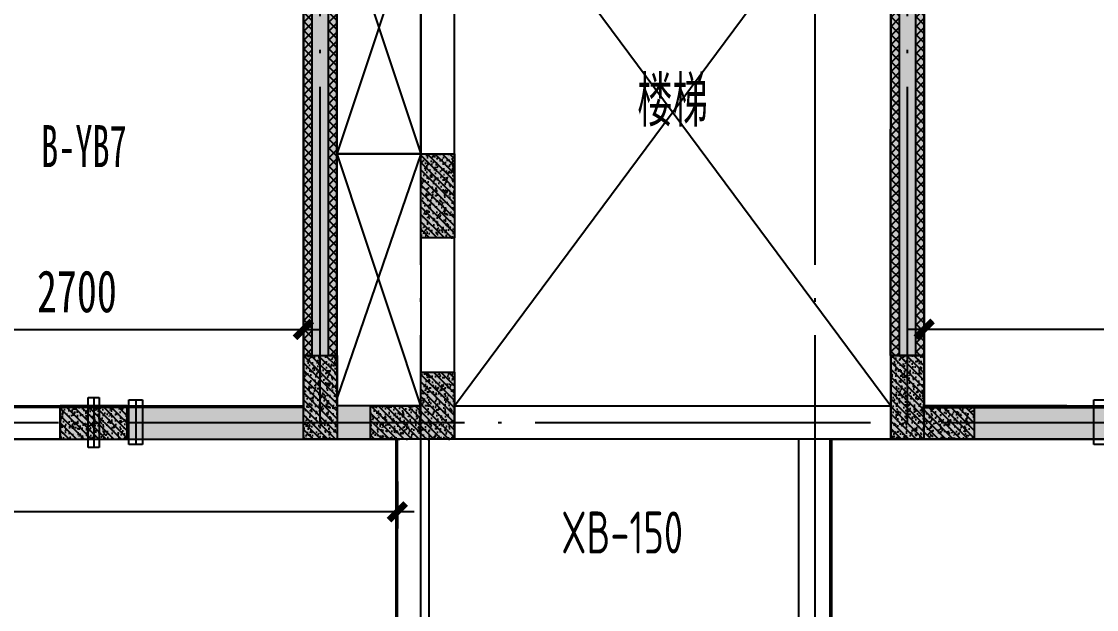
# Model space of a CAD drawing. Extents: x -3200779283 to -8106663, y 659664 to 1123462.
# Drawn here: x -8142881 to -8136474, y 934211 to 937714 of the extents above; entities that cross this region are included whole.
import ezdxf
from ezdxf.enums import TextEntityAlignment as Align
from ezdxf.xclip import XClip

# ---------------------------------------------------------------- set-up
doc = ezdxf.new("R2010")
doc.units = 0
doc.header["$LTSCALE"] = 1000
doc.header["$MEASUREMENT"] = 0
doc.header["$XCLIPFRAME"] = 0
for name, pattern in [('120-墙体$0$CENTER2', [1.125, 0.75, -0.125, 0.125, -0.125]), ('120-墙体$0$CONTINOUS', [0]), ('125-核心筒-标准层$0$CONTINOUS', [0]), ('3#-轴线$0$DOTE', [2.4200000000000004, 2, -0.2, 0.02, -0.2]), ('3#4#5#$0$DASH', [0.35, 0.25, -0.1]), ('DASH', [0.35, 0.25, -0.1])]:
    doc.linetypes.add(name, pattern=pattern)
doc.layers.get('Defpoints').update_dxf_attribs({"color": 30, "linetype": 'DASH'})
for name, color, linetype in [('120-墙体$0$DUCT-排烟中心线', 5, '120-墙体$0$CENTER2'), ('120-墙体$0$DUCT-排烟管', 2, 'Continuous'), ('120-墙体$0$DUCT-送风中心线', 5, '120-墙体$0$CENTER2'), ('120-墙体$0$DUCT-送风管', 4, 'Continuous'), ('120-墙体$0$S-WALL', 40, 'Continuous'), ('120-墙体$0$S-WALL-BEAM', 120, 'Continuous'), ('120-墙体$0$S-WALL-COLU', 252, '120-墙体$0$CONTINOUS'), ('120-墙体$0$S-WALL-COLU-HATC', 16, 'Continuous'), ('120-墙体$0$S-WALL-HATC', 253, 'Continuous'), ('125-墙体$0$DUCT-送风管', 4, 'Continuous'), ('125-墙体$0$S-WALL', 40, 'Continuous'), ('125-墙体$0$S-WALL-HATC', 253, 'Continuous'), ('125-核心筒-标准层$0$S-SLAB-HOLE', 5, 'Continuous'), ('125-核心筒-标准层$0$S-WALL', 40, 'Continuous'), ('125-核心筒-标准层$0$S-WALL-BEAM', 120, 'Continuous'), ('125-核心筒-标准层$0$S-WALL-COLU', 252, '125-核心筒-标准层$0$CONTINOUS'), ('125-核心筒-标准层$0$S-WALL-COLU-HATC', 16, 'Continuous'), ('125-核心筒-标准层$0$S-WALL-HATC', 253, 'Continuous'), ('3#-轴线$0$A-ANNO-DOTE', 10, '3#-轴线$0$DOTE'), ('3#4#5#$0$PC-SLAB', 6, '3#4#5#$0$DASH'), ('3#4#5#$0$S-ANNO-TEXT', 7, 'Continuous'), ('3#4#5#$0$S-DIMS-SLAB', 120, 'Continuous'), ('3#4#5#$0$S-PC-FQ-WYQ', 4, 'Continuous'), ('3#4#5#$0$S-PC-SLAB', 6, 'Continuous'), ('3#4#5#模板$0$S-SLAB-TEXT', 120, 'Continuous'), ('4#-标准层$0$S-SLAB-TEXT', 120, 'Continuous')]:
    doc.layers.add(name, color=color, linetype=linetype)
doc.styles.add('3#4#5#$0$外部参照 1$0$宋体', font='', dxfattribs={"width": 0.8})
doc.styles.add('3#4#5#$0$楷体', font='', dxfattribs={"width": 0.7})
doc.styles.add('3#4#5#模板$0$TSSD_Rein', font='tssdeng.shx', dxfattribs={"width": 0.7, "bigfont": 'hztxt.shx'})
doc.styles.add('4#-标准层$0$TSSD_Rein', font='tssdeng.shx', dxfattribs={"width": 0.7, "bigfont": 'hztxt.shx'})
doc.styles.get('3#4#5#$0$外部参照 1$0$宋体').set_extended_font_data('SimSun')
doc.styles.get('3#4#5#$0$楷体').set_extended_font_data('KaiTi_GB2312')
doc.dimstyles.new('3#4#5#$0$TSSD_100_100', dxfattribs={"dimtxt": 250, "dimasz": 100, "dimexe": 100, "dimexo": 250, "dimgap": 100, "dimtad": 1, "dimdec": 0, "dimzin": 0, "dimdsep": 46, "dimtxsty": '3#4#5#$0$楷体', "dimblk": '3#4#5#$0$_ArchTick', "dimcen": 0, "dimdle": 100, "dimclrt": 7, "dimadec": 0, "dimazin": 0, "dimtfac": 1, "dimtdec": 0, "dimtix": 1, "dimtmove": 2, "dimatfit": 3, "dimfxl": 1, "dimtolj": 1, "dimtzin": 0, "dimarcsym": 0})

# ---------------------------------------------------------------- blocks, each defined once
blk = doc.blocks.new('3#4#5#模板$0$banhou-1')
at = {"layer": '3#4#5#模板$0$S-SLAB-TEXT', "style": '3#4#5#模板$0$TSSD_Rein', "width": 0.7}
blk.add_text('XB-150', height=250, dxfattribs=at).set_placement((91797.24383308506, 28432.6346223593), align=Align.BOTTOM_LEFT)
blk = doc.blocks.new('3#4#5#$0$B-YNQ2')
at = {"layer": '3#4#5#$0$S-PC-FQ-WYQ'}
h = blk.add_hatch(dxfattribs=at)
h.set_pattern_fill('ANSI37', color=256, scale=12, angle=90)
h.set_pattern_definition([(135, (-988908.0325066783, 837089.8351959386), (-26.94076836320746, -26.94076836320745), []), (225, (-988908.0325066783, 837089.8351959386), (26.94076836320745, -26.94076836320746), [])])
h.paths.add_polyline_path([(-127105.3843353875, 321688.4222274119), (-127055.3843353875, 321688.4222274119), (-127055.6225355351, 324388.4186985985), (-127105.6225355351, 324388.4186985985)])
h = blk.add_hatch(dxfattribs=at)
h.set_pattern_fill('ANSI37', color=256, scale=12, angle=90)
h.set_pattern_definition([(135, (-988758.0325094552, 837089.835195946), (-26.94076836320746, -26.94076836320745), []), (225, (-988758.0325094552, 837089.835195946), (26.94076836320745, -26.94076836320746), [])])
h.paths.add_polyline_path([(-126955.3843381647, 321688.4222274194), (-126905.3843381647, 321688.4222274194), (-126905.6225383123, 324388.418698606), (-126955.6225383123, 324388.418698606)])
for points in [[(-127105.3843353875, 321688.4222274119), (-127055.3843353875, 321688.4222274119), (-127055.6225355351, 324388.4186985985), (-127105.6225355351, 324388.4186985985)], [(-127105.6225358211, 324388.4186985985), (-126905.6225354774, 324388.4186985985), (-126905.3843353298, 321688.4222274194), (-127105.3843356734, 321688.4222274194)], [(-126955.3843381647, 321688.4222274194), (-126905.3843381647, 321688.4222274194), (-126905.6225383123, 324388.418698606), (-126955.6225383123, 324388.418698606)]]:
    blk.add_lwpolyline(points, close=True, dxfattribs=at)
blk = doc.blocks.new('3#4#5#$0$B-YNQ3')
at = {"layer": '3#4#5#$0$S-PC-FQ-WYQ'}
h = blk.add_hatch(dxfattribs=at)
h.set_pattern_fill('ANSI37', color=256, scale=12, angle=90)
h.set_pattern_definition([(135, (-992358.2834872701, 833989.7067861415), (-26.94076836320746, -26.94076836320745), []), (225, (-992358.2834872701, 833989.7067861415), (26.94076836320745, -26.94076836320746), [])])
h.paths.add_polyline_path([(-130555.6353159794, 319088.2938176148), (-130505.6353159794, 319088.2938176148), (-130505.8737210643, 321488.3999121862), (-130555.8737210643, 321488.3999121862)])
h = blk.add_hatch(dxfattribs=at)
h.set_pattern_fill('ANSI37', color=256, scale=12, angle=90)
h.set_pattern_definition([(135, (-992208.2834900471, 833989.706786149), (-26.94076836320746, -26.94076836320745), []), (225, (-992208.2834900471, 833989.706786149), (26.94076836320745, -26.94076836320746), [])])
h.paths.add_polyline_path([(-130405.6353187566, 319088.2938176224), (-130355.6353187566, 319088.2938176224), (-130355.8737238415, 321488.3999121937), (-130405.8737238415, 321488.3999121937)])
for points in [[(-130555.6353159794, 319088.2938176148), (-130505.6353159794, 319088.2938176148), (-130505.8737210643, 321488.3999121862), (-130555.8737210643, 321488.3999121862)], [(-130555.8737213502, 321488.3999121862), (-130355.8737210066, 321488.3999121862), (-130355.6353159216, 319088.2938176224), (-130555.6353162653, 319088.2938176224)], [(-130405.6353187566, 319088.2938176224), (-130355.6353187566, 319088.2938176224), (-130355.8737238415, 321488.3999121937), (-130405.8737238415, 321488.3999121937)]]:
    blk.add_lwpolyline(points, close=True, dxfattribs=at)
blk = doc.blocks.new('3#4#5#$0$A$C53EF3948')
at = {"layer": '3#4#5#$0$S-PC-FQ-WYQ', "xscale": -1}
for name, p in [('3#4#5#$0$B-YNQ2', (-93805.6590342237, -324588.5839899576)), ('3#4#5#$0$B-YNQ3', (-100756.3582717392, -321988.3993597217))]:
    blk.add_blockref(name, p, dxfattribs=at)
blk = doc.blocks.new('3#4#5#$0$ban3')
at = {"layer": '3#4#5#$0$S-PC-SLAB'}
for points in [[(-216832.0009944952, 409964.9999670067), (-216832.0009944952, 412984.9999670067), (-219532.0009944952, 412984.9999670067), (-219532.0009944952, 409964.9999670067)], [(-214472.0009953861, 407375.0001829517), (-220092.0009953849, 407375.0001829517), (-220092.0009953849, 409775.0001829517), (-214472.0009953861, 409775.0001829517)]]:
    blk.add_lwpolyline(points, close=True, dxfattribs=at)
blk = doc.blocks.new('3#4#5#$0$ban111')
at = {"layer": '3#4#5#$0$S-PC-SLAB'}
for points in [[(-225932.0008750532, 409965.0001437321), (-225932.0008750532, 412985.0001437321), (-223232.0008750532, 412985.0001437321), (-223232.0008750532, 409965.0001437321)], [(-228292.0000004165, 407374.9996759502), (-222672.0000004176, 407374.9996759502), (-222672.0000004176, 409774.9996759502), (-228292.0000004165, 409774.9996759502)]]:
    blk.add_lwpolyline(points, close=True, dxfattribs=at)
blk = doc.blocks.new('3#4#5#$0$_ArchTick')
at = {"color": 0, "linetype": 'ByBlock', "const_width": 0.4}
blk.add_lwpolyline([(-0.5, -0.5), (0.5, 0.5)], dxfattribs=at)
blk = doc.blocks.new('*D807')
at = {"layer": '3#4#5#$0$S-DIMS-SLAB', "color": 0, "lineweight": -2, "transparency": 16777216}
for p, q in [((173696.3730127524, 163029.924471299), (176596.3730127524, 163029.924471299)), ((173796.3730127524, 162887.7327650287), (173796.3730127524, 162929.924471299)), ((176496.3730127524, 162887.7327650287), (176496.3730127524, 162929.924471299))]:
    blk.add_line(p, q, dxfattribs=at)
at = {"layer": 'Defpoints', "color": 0, "transparency": 16777216}
for p in [(173796.3730127524, 163137.7327650287), (176496.3730127524, 163137.7327650287), (176496.3730127524, 163029.924471299)]:
    blk.add_point(p, dxfattribs=at)
at = {"layer": '3#4#5#$0$S-DIMS-SLAB', "color": 0, "lineweight": -2, "transparency": 16777216, "xscale": 100, "yscale": 100, "zscale": 100, "rotation": 180}
blk.add_blockref('3#4#5#$0$_ArchTick', (173796.3730127524, 163029.924471299), dxfattribs=at)
at = {"layer": '3#4#5#$0$S-DIMS-SLAB', "color": 0, "lineweight": -2, "transparency": 16777216, "xscale": 100, "yscale": 100, "zscale": 100}
blk.add_blockref('3#4#5#$0$_ArchTick', (176496.3730127524, 163029.924471299), dxfattribs=at)
at = {"layer": '3#4#5#$0$S-DIMS-SLAB', "color": 7, "transparency": 16777216, "insert": (175146.3730127524, 163254.924471299), "char_height": 250, "attachment_point": 5, "style": '3#4#5#$0$楷体'}
blk.add_mtext('\\A1;2700', dxfattribs=at)
blk = doc.blocks.new('*D817')
at = {"layer": '3#4#5#$0$S-DIMS-SLAB', "color": 0, "lineweight": -2, "transparency": 16777216}
for p, q in [((171436.3730136432, 162124.5276227209), (171436.3730136432, 161842.6444963348)), ((177056.3730136421, 162124.528082065), (177056.3730136421, 161842.6444963348)), ((177156.3730136421, 161942.6444963348), (171336.3730136432, 161942.6444963348))]:
    blk.add_line(p, q, dxfattribs=at)
at = {"layer": 'Defpoints', "color": 0, "transparency": 16777216}
for p in [(171436.3730136432, 162374.5276227209), (177056.3730136421, 162374.528082065), (171436.3730136432, 161942.6444963348)]:
    blk.add_point(p, dxfattribs=at)
at = {"layer": '3#4#5#$0$S-DIMS-SLAB', "color": 0, "lineweight": -2, "transparency": 16777216, "xscale": 100, "yscale": 100, "zscale": 100, "rotation": 180}
blk.add_blockref('3#4#5#$0$_ArchTick', (171436.3730136432, 161942.6444963348), dxfattribs=at)
at = {"layer": '3#4#5#$0$S-DIMS-SLAB', "color": 0, "lineweight": -2, "transparency": 16777216, "xscale": 100, "yscale": 100, "zscale": 100}
blk.add_blockref('3#4#5#$0$_ArchTick', (177056.3730136421, 161942.6444963348), dxfattribs=at)
at = {"layer": '3#4#5#$0$S-DIMS-SLAB', "color": 7, "transparency": 16777216, "insert": (174246.3730136426, 162167.6444963348), "char_height": 250, "attachment_point": 5, "style": '3#4#5#$0$楷体'}
blk.add_mtext('\\A1;5620', dxfattribs=at)
blk = doc.blocks.new('*D861')
at = {"layer": '3#4#5#$0$S-DIMS-SLAB', "color": 0, "lineweight": -2, "transparency": 16777216}
for p, q in [((180096.3134590672, 163030.3966956846), (182996.3134590672, 163030.3966956846)), ((180196.3134590672, 162884.0540406439), (180196.3134590672, 162930.3966956846)), ((182896.3134590672, 162884.0540406437), (182896.3134590672, 162930.3966956846))]:
    blk.add_line(p, q, dxfattribs=at)
at = {"layer": 'Defpoints', "color": 0, "transparency": 16777216}
for p in [(180196.3134590672, 163134.0540406439), (182896.3134590672, 163134.0540406437), (182896.3134590672, 163030.3966956846)]:
    blk.add_point(p, dxfattribs=at)
at = {"layer": '3#4#5#$0$S-DIMS-SLAB', "color": 0, "lineweight": -2, "transparency": 16777216, "xscale": 100, "yscale": 100, "zscale": 100, "rotation": 180}
blk.add_blockref('3#4#5#$0$_ArchTick', (180196.3134590672, 163030.3966956846), dxfattribs=at)
at = {"layer": '3#4#5#$0$S-DIMS-SLAB', "color": 0, "lineweight": -2, "transparency": 16777216, "xscale": 100, "yscale": 100, "zscale": 100}
blk.add_blockref('3#4#5#$0$_ArchTick', (182896.3134590672, 163030.3966956846), dxfattribs=at)
at = {"layer": '3#4#5#$0$S-DIMS-SLAB', "color": 7, "transparency": 16777216, "insert": (181546.3134590672, 163255.3966956846), "char_height": 250, "attachment_point": 5, "style": '3#4#5#$0$楷体'}
blk.add_mtext('\\A1;2700', dxfattribs=at)
blk = doc.blocks.new('125-墙体$0$she')
at = {"layer": '125-墙体$0$DUCT-送风管'}
for p, q in [((7589.829196583538, -3330.976503901729), (7589.829196583538, -3063.748486237739)), ((7509.829196583538, -3330.976503901729), (7589.829196583538, -3330.976503901729))]:
    blk.add_line(p, q, dxfattribs=at)
blk = doc.blocks.new('125-墙体')
at = {"layer": '125-墙体$0$S-WALL-HATC'}
for points in [[(7750, -3100), (6950, -3100), (6950, -3300), (7750, -3300)], [(7750, -3100), (7750, -3300), (8600, -3300), (8600, -3100)]]:
    blk.add_hatch(color=256, dxfattribs=at).paths.add_polyline_path(points)
at = {"layer": '125-墙体$0$DUCT-送风管'}
blk.add_line((7589.829196583538, -3063.748486237739), (7509.829196583538, -3063.748486237739), dxfattribs=at)
at = {"layer": '125-墙体$0$S-WALL'}
for p, q in [((7750, -3100), (6950, -3100)), ((7750, -3100), (8600, -3100)), ((6950, -3300), (7750, -3300)), ((7750, -3300), (8600, -3300))]:
    blk.add_line(p, q, dxfattribs=at)
blk.add_blockref('125-墙体$0$she', (0, 0))
blk = doc.blocks.new('120-墙体$0$A$Ca94620f4')
at = {"layer": '120-墙体$0$DUCT-排烟中心线'}
blk.add_line((-6299.829196583538, -2950.68961579488), (-6299.829196583552, -3249.311543054311), dxfattribs=at)
at = {"layer": '120-墙体$0$DUCT-排烟管'}
for p, q in [((-6332.329196583538, -2950.68961579488), (-6332.329196583552, -3249.311543054311)), ((-6267.329196583538, -2950.68961579488), (-6332.329196583538, -2950.68961579488)), ((-6267.329196583552, -3249.311543054311), (-6267.329196583538, -2950.68961579488)), ((-6332.329196583552, -3249.311543054311), (-6267.329196583552, -3249.311543054311))]:
    blk.add_line(p, q, dxfattribs=at)
at = {"layer": '120-墙体$0$DUCT-送风中心线'}
blk.add_line((-6549.829196583538, -2963.748486237739), (-6549.829196583538, -3230.976503901729), dxfattribs=at)
at = {"layer": '120-墙体$0$DUCT-送风管'}
for p, q in [((-6589.829196583538, -2963.748486237739), (-6589.829196583538, -3230.976503901729)), ((-6509.829196583538, -2963.748486237739), (-6589.829196583538, -2963.748486237739)), ((-6509.829196583538, -3230.976503901729), (-6509.829196583538, -2963.748486237739)), ((-6589.829196583538, -3230.976503901729), (-6509.829196583538, -3230.976503901729))]:
    blk.add_line(p, q, dxfattribs=at)
blk = doc.blocks.new('120-墙体')
at = {"layer": '120-墙体$0$S-WALL-COLU-HATC'}
h = blk.add_hatch(dxfattribs=at)
h.set_pattern_fill('AR-CONC', color=256, scale=10)
h.set_pattern_definition([(49.99999999999999, (-4754.749716112681, -244207.8141536725), (71.72601826007535, -6.275213498259511), [7.5, -82.5]), (355, (-4754.749716112681, -244207.8141536725), (-13.8751333613, 75.21921337000119), [6, -66]), (100.4514, (-4748.772548112669, -244208.3370876726), (57.85093817140216, 68.94395420609536), [6.374018999999977, -70.11421119999962]), (46.18420000000002, (-4754.749716112681, -244187.8141536725), (106.7241048625644, -16.55190143290181), [11.24999999999991, -123.7499999999993]), (96.6356, (-4745.856041612686, -244189.1934843725), (93.46627055487033, 97.41178709004417), [9.561028799999999, -105.1713]), (351.1842, (-4754.749716112681, -244187.8141536725), (93.46619451336272, 97.41186009253246), [9, -99]), (21, (-4744.749716112681, -244192.8141536725), (59.69070521184616, -40.26188906653388), [7.5, -82.5]), (326.0000000000001, (-4744.749716112681, -244192.8141536725), (24.33153319215817, 72.5150045046853), [6, -66]), (71.4514, (-4739.775492812681, -244196.1693142726), (84.02226285814899, 32.25304967099524), [6.374019000000001, -70.1142112]), (37.50000000000001, (-4754.749716112681, -244207.8141536725), (1.215985531729067, 33.28938538313115), [0, -65.19999999999999, 0, -67, 0, -66.25]), (7.499999999999999, (-4754.749716112681, -244207.8141536725), (26.30695374421486, 39.44117118823603), [0, -38.2, 0, -63.7, 0, -25.25]), (327.5, (-4777.04971611267, -244207.8141536725), (53.3822436172409, -2.255487173437976), [0, -25, 0, -78, 0, -103.5]), (317.5, (-4787.04971611267, -244207.8141536725), (58.31861693423862, 10.01049823323177), [0, -32.5, 0, -51.8, 0, -73.5])])
h.paths.add_polyline_path([(-6749.999502355931, -3299.998900627019), (-6749.999502355931, -3099.998900627019), (-6350, -3100), (-6350, -3300)])
h = blk.add_hatch(dxfattribs=at)
h.set_pattern_fill('ANSI31', color=256, scale=250, style=0)
h.set_pattern_definition([(45, (-4754.749716112681, -244207.8141536725), (-22.09708691207961, 22.09708691207961), [])])
h.paths.add_polyline_path([(-6749.999502355931, -3099.998900627019), (-6749.999502355931, -3299.998900627019), (-6350, -3300), (-6350, -3100)])
at = {"layer": '120-墙体$0$S-WALL-HATC'}
blk.add_hatch(color=256, dxfattribs=at).paths.add_polyline_path([(-6350, -3300), (-6350, -3100), (-7800.000000000015, -3100), (-7800, -3300)])
at = {"layer": '120-墙体$0$S-WALL'}
for p, q in [((-6350, -3100), (-7800.000000000015, -3100)), ((-7800, -3300), (-7800.000000000015, -3100)), ((-6350, -3300), (-6350, -3100)), ((-6350, -3300), (-7800, -3300))]:
    blk.add_line(p, q, dxfattribs=at)
at = {"layer": '120-墙体$0$S-WALL-BEAM'}
blk.add_lwpolyline([(-6350, -3099.999397527484), (-6350, -3299.9997895509), (-1750, -3300.000392023416), (-1750, -3100)], close=True, dxfattribs=at)
at = {"layer": '120-墙体$0$S-WALL-COLU', "lineweight": -2}
blk.add_lwpolyline([(-6749.999502355931, -3299.998900627019), (-6749.999502355931, -3099.998900627019), (-6350, -3100), (-6350, -3300)], close=True, dxfattribs=at)
blk.add_blockref('120-墙体$0$A$Ca94620f4', (-250, -100.0000000000005))
blk = doc.blocks.new('125-核心筒-标准层')
at = {"layer": '125-核心筒-标准层$0$S-WALL-COLU-HATC'}
h = blk.add_hatch(dxfattribs=at)
h.set_pattern_fill('AR-CONC', color=256, scale=10)
h.set_pattern_definition([(49.99999999999999, (13387.0756467121, -232307.8336407725), (71.72601826007535, -6.275213498259511), [7.5, -82.5]), (355, (13387.0756467121, -232307.8336407725), (-13.8751333613, 75.21921337000119), [6, -66]), (100.4514, (13393.05281471211, -232308.3565747725), (57.85093817140216, 68.94395420609536), [6.374018999999977, -70.11421119999962]), (46.18420000000002, (13387.0756467121, -232287.8336407725), (106.7241048625644, -16.55190143290181), [11.24999999999991, -123.7499999999993]), (96.6356, (13395.96932121209, -232289.2129714725), (93.46627055487033, 97.41178709004417), [9.561028799999999, -105.1713]), (351.1842, (13387.0756467121, -232287.8336407725), (93.46619451336272, 97.41186009253246), [9, -99]), (21, (13397.0756467121, -232292.8336407725), (59.69070521184616, -40.26188906653388), [7.5, -82.5]), (326.0000000000001, (13397.0756467121, -232292.8336407725), (24.33153319215817, 72.5150045046853), [6, -66]), (71.4514, (13402.0498700121, -232296.1888013725), (84.02226285814899, 32.25304967099524), [6.374019000000001, -70.1142112]), (37.50000000000001, (13387.0756467121, -232307.8336407725), (1.215985531729067, 33.28938538313115), [0, -65.19999999999999, 0, -67, 0, -66.25]), (7.499999999999999, (13387.0756467121, -232307.8336407725), (26.30695374421486, 39.44117118823603), [0, -38.2, 0, -63.7, 0, -25.25]), (327.5, (13364.77564671211, -232307.8336407725), (53.3822436172409, -2.255487173437976), [0, -25, 0, -78, 0, -103.5]), (317.5, (13354.77564671211, -232307.8336407725), (58.31861693423862, 10.01049823323177), [0, -32.5, 0, -51.8, 0, -73.5])])
h.paths.add_polyline_path([(1150, 5500.000000476837), (950, 5500.000000476837), (950, 5000), (1150, 5000)])
h = blk.add_hatch(dxfattribs=at)
h.set_pattern_fill('ANSI31', color=256, scale=250, style=0)
h.set_pattern_definition([(45, (13387.0756467121, -232307.8336407725), (-22.09708691207961, 22.09708691207961), [])])
h.paths.add_polyline_path([(950, 5000), (1150, 5000), (1150, 5500.000000476837), (950, 5500.000000476837)])
h = blk.add_hatch(dxfattribs=at)
h.set_pattern_fill('AR-CONC', color=256, scale=10)
h.set_pattern_definition([(49.99999999999999, (15689.61140156887, -237762.7235425184), (71.72601826007535, -6.275213498259511), [7.5, -82.5]), (355, (15689.61140156887, -237762.7235425184), (-13.8751333613, 75.21921337000119), [6, -66]), (100.4514, (15695.58856956888, -237763.2464765184), (57.85093817140216, 68.94395420609536), [6.374018999999981, -70.11421119999969]), (46.18420000000002, (15689.61140156887, -237742.7235425184), (106.7241048625644, -16.55190143290181), [11.24999999999992, -123.7499999999994]), (96.6356, (15698.50507606886, -237744.1028732184), (93.46627055487033, 97.41178709004417), [9.561028799999999, -105.1713]), (351.1842, (15689.61140156887, -237742.7235425184), (93.46619451336272, 97.41186009253246), [9, -99]), (21, (15699.61140156887, -237747.7235425184), (59.69070521184616, -40.26188906653388), [7.5, -82.5]), (326.0000000000001, (15699.61140156887, -237747.7235425184), (24.33153319215817, 72.5150045046853), [6, -66]), (71.4514, (15704.58562486887, -237751.0787031184), (84.02226285814899, 32.25304967099524), [6.374019000000001, -70.1142112]), (37.50000000000001, (15689.61140156887, -237762.7235425184), (1.215985531729067, 33.28938538313115), [0, -65.19999999999999, 0, -67, 0, -66.25]), (7.499999999999999, (15689.61140156887, -237762.7235425184), (26.30695374421486, 39.44117118823603), [0, -38.2, 0, -63.7, 0, -25.25]), (327.5, (15667.31140156888, -237762.7235425184), (53.3822436172409, -2.255487173437976), [0, -25, 0, -78, 0, -103.5]), (317.5, (15657.31140156888, -237762.7235425184), (58.31861693423862, 10.01049823323177), [0, -32.5, 0, -51.8, 0, -73.5])])
h.paths.add_polyline_path([(-1850, 4000), (-1849.984224052634, 4299.999635964865), (-1649.984224052634, 4299.999635964865), (-1650, 3800), (-2149.999908089638, 3800.000000539585), (-2149.999908089638, 4000.000000539352)])
h = blk.add_hatch(dxfattribs=at)
h.set_pattern_fill('ANSI31', color=256, scale=250, style=0)
h.set_pattern_definition([(45, (15689.61140156887, -237762.7235425184), (-22.09708691207961, 22.09708691207961), [])])
h.paths.add_polyline_path([(-1850, 4000), (-1849.984224052634, 4299.999635964865), (-1649.984224052634, 4299.999635964865), (-1650, 3800), (-2149.999908089638, 3800.000000539585), (-2149.999908089638, 4000.000000539352)])
h = blk.add_hatch(dxfattribs=at)
h.set_pattern_fill('AR-CONC', color=256, scale=10)
h.set_pattern_definition([(49.99999999999999, (14087.0756467121, -233457.8336407725), (71.72601826007535, -6.275213498259511), [7.5, -82.5]), (355, (14087.0756467121, -233457.8336407725), (-13.8751333613, 75.21921337000119), [6, -66]), (100.4514, (14093.05281471211, -233458.3565747725), (57.85093817140216, 68.94395420609536), [6.374018999999977, -70.11421119999962]), (46.18420000000002, (14087.0756467121, -233437.8336407725), (106.7241048625644, -16.55190143290181), [11.24999999999991, -123.7499999999993]), (96.6356, (14095.96932121209, -233439.2129714725), (93.46627055487033, 97.41178709004417), [9.561028799999999, -105.1713]), (351.1842, (14087.0756467121, -233437.8336407725), (93.46619451336272, 97.41186009253246), [9, -99]), (21, (14097.0756467121, -233442.8336407725), (59.69070521184616, -40.26188906653388), [7.5, -82.5]), (326.0000000000001, (14097.0756467121, -233442.8336407725), (24.33153319215817, 72.5150045046853), [6, -66]), (71.4514, (14102.0498700121, -233446.1888013725), (84.02226285814899, 32.25304967099524), [6.374019000000001, -70.1142112]), (37.50000000000001, (14087.0756467121, -233457.8336407725), (1.215985531729067, 33.28938538313115), [0, -65.19999999999999, 0, -67, 0, -66.25]), (7.499999999999999, (14087.0756467121, -233457.8336407725), (26.30695374421486, 39.44117118823603), [0, -38.2, 0, -63.7, 0, -25.25]), (327.5, (14064.77564671211, -233457.8336407725), (53.3822436172409, -2.255487173437976), [0, -25, 0, -78, 0, -103.5]), (317.5, (14054.77564671211, -233457.8336407725), (58.31861693423862, 10.01049823323177), [0, -32.5, 0, -51.8, 0, -73.5])])
h.paths.add_polyline_path([(1850, 4300), (1650, 4300), (1650, 3800), (1850, 3800)])
h = blk.add_hatch(dxfattribs=at)
h.set_pattern_fill('ANSI31', color=256, scale=250, style=0)
h.set_pattern_definition([(45, (14087.0756467121, -233457.8336407725), (-22.09708691207961, 22.09708691207961), [])])
h.paths.add_polyline_path([(1850, 4300), (1650, 4300), (1650, 3800), (1850, 3800)])
h = blk.add_hatch(dxfattribs=at)
h.set_pattern_fill('AR-CONC', color=256, scale=10)
h.set_pattern_definition([(49.99999999999999, (16687.05247968878, -238136.9901149062), (71.72601826007535, -6.275213498259511), [7.5, -82.5]), (355, (16687.05247968878, -238136.9901149062), (-13.8751333613, 75.21921337000119), [6, -66]), (100.4514, (16693.02964768879, -238137.5130489062), (57.85093817140216, 68.94395420609536), [6.374018999999981, -70.11421119999969]), (46.18420000000002, (16687.05247968878, -238116.9901149062), (106.7241048625644, -16.55190143290181), [11.24999999999992, -123.7499999999994]), (96.6356, (16695.94615418877, -238118.3694456062), (93.46627055487033, 97.41178709004417), [9.561028799999999, -105.1713]), (351.1842, (16687.05247968878, -238116.9901149062), (93.46619451336272, 97.41186009253246), [9, -99]), (21, (16697.05247968878, -238121.9901149062), (59.69070521184616, -40.26188906653388), [7.5, -82.5]), (326.0000000000001, (16697.05247968878, -238121.9901149062), (24.33153319215817, 72.5150045046853), [6, -66]), (71.4514, (16702.02670298878, -238125.3452755062), (84.02226285814899, 32.25304967099524), [6.374019000000001, -70.1142112]), (37.50000000000001, (16687.05247968878, -238136.9901149062), (1.215985531729067, 33.28938538313115), [0, -65.19999999999999, 0, -67, 0, -66.25]), (7.499999999999999, (16687.05247968878, -238136.9901149062), (26.30695374421486, 39.44117118823603), [0, -38.2, 0, -63.7, 0, -25.25]), (327.5, (16664.75247968879, -238136.9901149062), (53.3822436172409, -2.255487173437976), [0, -25, 0, -78, 0, -103.5]), (317.5, (16654.75247968879, -238136.9901149062), (58.31861693423862, 10.01049823323177), [0, -32.5, 0, -51.8, 0, -73.5])])
h.paths.add_polyline_path([(1150, 4000), (1149.984224052634, 4200), (949.9842240526341, 4200), (950, 3800), (1449.999908089638, 3800.000000539585), (1449.999908089638, 4000.000000539352)])
h = blk.add_hatch(dxfattribs=at)
h.set_pattern_fill('ANSI31', color=256, scale=250, style=0)
h.set_pattern_definition([(45, (16687.05247968878, -238136.9901149062), (-22.09708691207961, 22.09708691207961), [])])
h.paths.add_polyline_path([(1150, 4000), (1149.984224052634, 4200), (949.9842240526341, 4200), (950, 3800), (1449.999908089638, 3800.000000539585), (1449.999908089638, 4000.000000539352)])
at = {"layer": '125-核心筒-标准层$0$S-WALL-HATC'}
for points in [[(1650, 5500), (1850, 5500), (1850, 7000), (1749.836042866111, 7100), (1650, 7000)], [(-1850, 4000), (-1650, 3800), (-1650, 6634.310774981976), (-1850, 6634.310774981976)], [(950, 5350), (1150, 5350), (1150, 5500), (950, 5500)], [(1650, 5350), (1850, 5350), (1850, 5500), (1650, 5500)], [(950, 5350), (950, 5000), (1150, 5000), (1150, 5350)], [(1750, 3933.333333333333), (1850, 4000), (1850, 5350), (1650, 5350), (1650, 4000)], [(1150, 4000), (1149.984224052634, 4200), (949.9842240526341, 4200), (950, 3800)], [(-1850, 4000), (-1850, 3800), (-1650, 3800)], [(1150, 4000), (950, 3800), (1750, 3800), (1750, 3933.333333333333), (1650, 4000)], [(1750, 3933.333333333333), (1750, 3800), (1850, 3800), (1850, 4000)]]:
    blk.add_hatch(color=256, dxfattribs=at).paths.add_polyline_path(points)
at = {"layer": '125-核心筒-标准层$0$S-SLAB-HOLE'}
for points in [[(950, 4000), (-1650, 7500)], [(950, 7500), (-1650, 4000)], [(1650, 5500), (1150, 7000)], [(1650, 7000), (1150, 5500.000392023416)], [(1150, 5500.000392023416), (1650, 4050)], [(1150.000002696763, 4000), (1650, 5500.000196011708)]]:
    blk.add_lwpolyline(points, dxfattribs=at)
at = {"layer": '125-核心筒-标准层$0$S-WALL'}
for p, q in [((1850, 5500), (1850, 7200)), ((1650, 5500), (1650, 7000)), ((-1850, 3800), (-1850, 6634.310774981976)), ((-1650, 3800), (-1650, 6634.310774981976)), ((950, 5350), (950, 5500)), ((1150, 5350), (1150, 5500)), ((1650, 5350), (1650, 5500)), ((1850, 5350), (1850, 5500)), ((950, 5350), (950, 5000)), ((1150, 5000), (1150, 5350)), ((1650, 4000), (1650, 5350)), ((1850, 3800), (1850, 5350)), ((950, 5000), (1150, 5000)), ((1150, 4200), (950, 4200)), ((950, 4200), (950, 3800)), ((1150, 4000), (1150, 4200)), ((-1850, 4000), (-1850, 4000)), ((1150, 4000), (1650, 4000)), ((-1850, 3800), (-1650, 3800)), ((950, 3800), (1850, 3800))]:
    blk.add_line(p, q, dxfattribs=at)
at = {"layer": '125-核心筒-标准层$0$S-WALL-BEAM'}
for points in [[(950, 6900.000000476837), (1150, 6900.000000476837), (1150, 5500.000000476837), (950, 5500.000000476837)], [(1650, 5500.000196011708), (1650, 5500.000196011708), (1150, 5500.000392023416), (1150, 5500.000392023416)], [(950, 5000), (1150, 5000), (1150, 4200), (950, 4200)], [(-1650, 3800), (950, 3800), (950, 4000), (-1650, 4000)], [(-1300, 3800), (-1100, 3800), (-1100, 2400), (-1300, 2400)], [(1100, 3800), (1300, 3800), (1300, 2400), (1100, 2400)]]:
    blk.add_lwpolyline(points, close=True, dxfattribs=at)
at = {"layer": '125-核心筒-标准层$0$S-WALL-COLU', "lineweight": -2}
for points in [[(1150, 5500.000000476837), (950, 5500.000000476837), (950, 5000), (1150, 5000)], [(1850, 4300), (1650, 4300), (1650, 3800), (1850, 3800)]]:
    blk.add_lwpolyline(points, close=True, dxfattribs=at)
at = {"layer": '125-核心筒-标准层$0$S-WALL-COLU', "linetype": 'ByBlock'}
for points in [[(-1850, 4000), (-1849.984224052634, 4299.999635964865), (-1649.984224052634, 4299.999635964865), (-1650, 3800), (-2149.999908089638, 3800.000000539585), (-2149.999908089638, 4000.000000539352), (-1850, 4000)], [(1150, 4000), (1149.984224052634, 4200), (949.9842240526341, 4200), (950, 3800), (1449.999908089638, 3800.000000539585), (1449.999908089638, 4000.000000539352), (1150, 4000)]]:
    blk.add_lwpolyline(points, dxfattribs=at)
blk = doc.blocks.new('3#-轴线')
at = {"layer": '3#-轴线$0$A-ANNO-DOTE'}
for points in [[(29600, -3200), (29600, 5500)], [(30200, -7100), (30200, 5500)], [(32550, -7100), (32550, 5500)], [(33100, -3200), (33100, 5500)], [(-3000, -3200), (44800, -3200)]]:
    blk.add_lwpolyline(points, dxfattribs=at)
blk = doc.blocks.new('3#4#5#$0$5#')
at = {"layer": '3#4#5#$0$S-ANNO-TEXT', "xscale": -1}
for name, p in [('3#4#5#$0$ban3', (-43034.90157780028, -247400.4721099574)), ('3#4#5#$0$ban111', (-43035.68741598609, -247400.0000532265))]:
    blk.add_blockref(name, p, dxfattribs=at)
at = {"layer": '3#4#5#$0$PC-SLAB', "linetype": 'ByBlock', "style": '3#4#5#$0$外部参照 1$0$宋体', "width": 0.6}
blk.add_text('B-YB7', height=250, dxfattribs=at).set_placement((175188.046746656, 164121.6102730079), align=Align.MIDDLE)
at = {"layer": '3#4#5#$0$S-DIMS-SLAB'}
for base, p1, p2, picture, middle in [((176496.3730127524, 163029.924471299), (173796.3730127524, 163137.7327650287), (176496.3730127524, 163137.7327650287), '*D807', (175146.3730127524, 163254.924471299)), ((182896.3134590672, 163030.3966956846), (180196.3134590672, 163134.0540406439), (182896.3134590672, 163134.0540406437), '*D861', (181546.3134590672, 163255.3966956846))]:
    dim = blk.add_linear_dim(base=base, p1=p1, p2=p2, dimstyle='3#4#5#$0$TSSD_100_100', dxfattribs=at)
    dim.commit()
    dim.dimension.update_dxf_attribs({"geometry": picture, "text_midpoint": middle})
dim = blk.add_linear_dim(base=(171436.3730136432, 161942.6444963348), p1=(177056.3730136421, 162374.528082065), p2=(171436.3730136432, 162374.5276227209), angle=180, dimstyle='3#4#5#$0$TSSD_100_100', dxfattribs=at)
dim.commit()
dim.dimension.update_dxf_attribs({"geometry": '*D817', "text_midpoint": (174246.3730136426, 162167.6444963348)})

msp = doc.modelspace()

# ---------------------------------------------------------------- block references
msp.add_blockref('3#-轴线', (-8170700.435511587, 938524.6198560873))
at = {"xscale": -1, "rotation": 3.622788229407092e-06}
for name, p in [('125-核心筒-标准层', (-8139350.435770829, 931424.6205168364)), ('120-墙体', (-8149000.436219759, 938524.6199066709)), ('125-墙体', (-8128900.436219759, 938524.6211775854))]:
    msp.add_blockref(name, p, dxfattribs=at)
at = {"layer": '3#4#5#$0$S-ANNO-TEXT'}
msp.add_blockref('3#4#5#$0$A$C53EF3948', (-8170800.443592959, 938624.7631010424), dxfattribs=at)
at = {"layer": '3#4#5#$0$S-PC-SLAB'}
msp.add_blockref('3#4#5#$0$5#', (-8317697.236654709, 772849.7631162296), dxfattribs=at)
at = {"layer": '3#4#5#模板$0$S-SLAB-TEXT'}
ref = msp.add_blockref('3#4#5#模板$0$banhou-1', (-8231461.374763573, 906037.148181451), dxfattribs=at)
XClip(ref).set_block_clipping_path([(81660.923798101, 21287.473002456358), (102660.923798101, 35476.85255221626)])

# ---------------------------------------------------------------- texts
at = {"layer": '4#-标准层$0$S-SLAB-TEXT', "style": '4#-标准层$0$TSSD_Rein', "width": 0.7}
msp.add_text('楼梯', height=300, dxfattribs=at).set_placement((-8139210.816218507, 936997.8174284482), align=Align.BOTTOM_LEFT)

doc.saveas('drawing.dxf')
